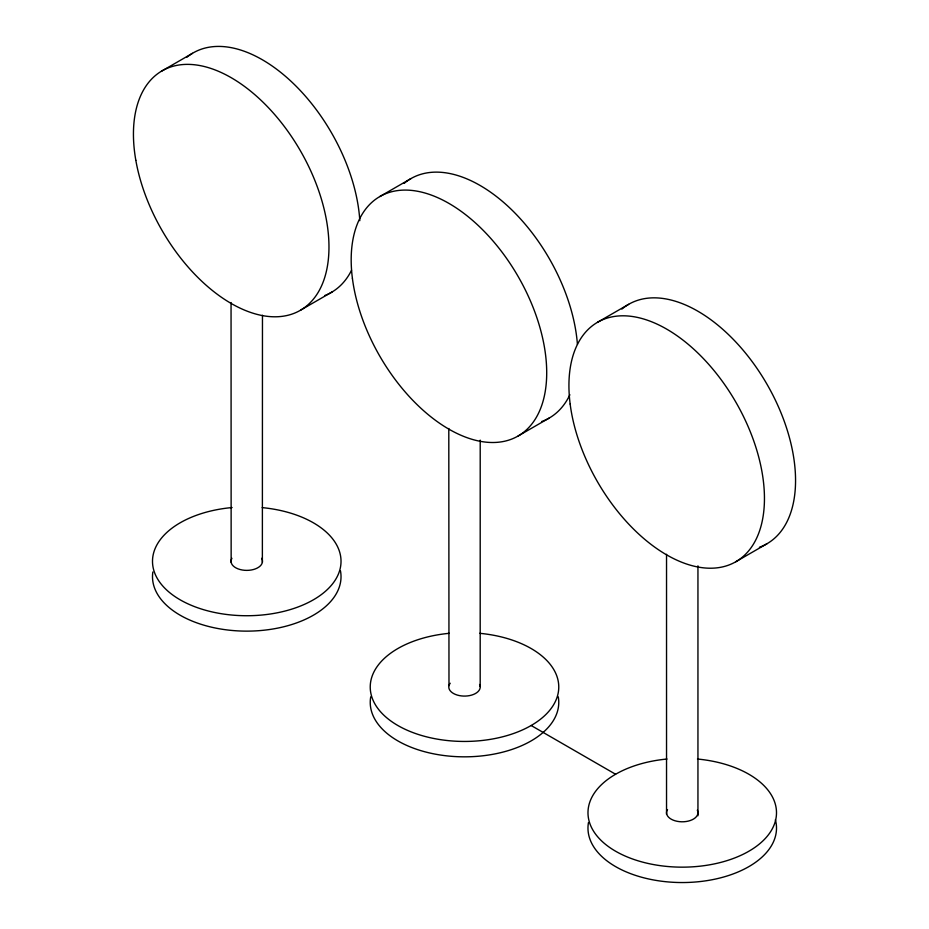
<?xml version="1.0" encoding="UTF-8"?>
<svg xmlns="http://www.w3.org/2000/svg" width="929" height="929" viewBox="0 0 929 929"><rect width="100%" height="100%" fill="white"/><g stroke="black" fill="none" stroke-linecap="round" stroke-linejoin="round"><path stroke-width="1.39" d="M480.188 686.543L480.212 440.125M262.373 562.324L262.466 315.279M161.367 71.278L192.466 53.313M379.822 196.565L410.92 178.6M301.054 309.891L332.152 291.938M597.556 322.27L628.666 304.317M518.08 436.026L549.178 418.073M735.814 561.743L766.924 543.779M531.156 725.503L615.59 774.252M231.147 562.324L231.054 302.529M448.8 428.501L448.986 685.602M697.946 565.842L697.946 815.767M666.534 554.288L666.534 814.327M775.378 819.726A94.27 54.428 0 0 1 684.661 882.527A94.27 54.428 0 0 1 588.475 822.502M697.319 810.181A15.712 9.069 0 0 1 681.677 821.793A15.712 9.069 0 0 1 667.521 809.565M697.47 759.028A94.27 54.428 0 0 1 761.211 842.452A94.27 54.428 0 0 1 603.269 842.452A94.27 54.428 0 0 1 667.01 759.028M621.896 309.078A138.258 79.824 60 0 1 766.924 384.141A138.258 79.824 60 0 1 759.411 547.262M558.259 696.796A94.27 54.428 0 0 1 464.5 756.833A94.27 54.428 0 0 1 370.741 696.796M479.724 633.311A94.27 54.428 0 0 1 543.465 716.747A94.27 54.428 0 0 1 385.535 716.747A94.27 54.428 0 0 1 449.276 633.311M479.573 684.464A15.712 9.069 0 0 1 463.374 696.065A15.712 9.069 0 0 1 450.205 683.256M404.161 183.361A138.258 79.824 60 0 1 508.569 206.819A138.258 79.824 60 0 1 577.42 344.404M569.883 394.744A138.258 79.824 60 0 1 541.677 421.545M262.199 507.617A94.27 54.428 0 0 1 325.545 591.192A94.27 54.428 0 0 1 167.545 590.809A94.27 54.428 0 0 1 232.099 507.548M340.478 570.859A94.27 54.428 0 0 1 247.741 631.128A94.27 54.428 0 0 1 152.855 571.985M261.583 558.317A15.712 9.069 0 0 1 246.754 570.383A15.712 9.069 0 0 1 231.925 558.317M351.534 270.281A138.258 79.824 60 0 1 324.813 295.515M186.903 57.25A138.258 79.824 60 0 1 291.985 82.193A138.258 79.824 60 0 1 359.813 220.672M570.151 404.069A138.258 79.824 60 0 0 728.301 565.227A138.258 79.824 60 0 0 701.604 356.724A138.258 79.824 60 0 0 570.151 404.069M352.405 278.363A138.258 79.824 60 0 0 510.567 439.51A138.258 79.824 60 0 0 483.87 231.019A138.258 79.824 60 0 0 352.405 278.363M135.82 160.276A138.258 79.824 60 0 0 297.466 311.842A138.258 79.824 60 0 0 260.329 99.635A138.258 79.824 60 0 0 135.82 160.276"/></g></svg>
